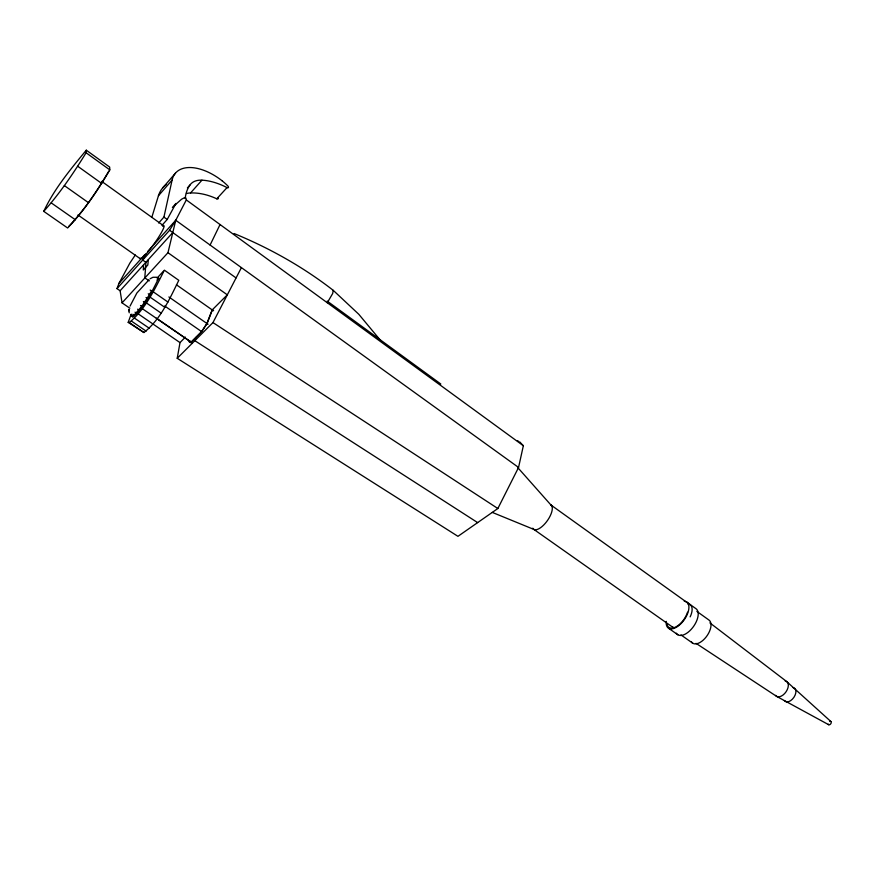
<?xml version="1.0" encoding="UTF-8"?>
<svg xmlns="http://www.w3.org/2000/svg" width="875" height="875" viewBox="0 0 875 875"><rect width="100%" height="100%" fill="white"/><g stroke="black" fill="none" stroke-linecap="round" stroke-linejoin="round"><path stroke-width="1.31" d="M128.888 309.881L128.909 309.302L129.194 312.812M157.445 277.484L158.747 278.184C151.758 291.791 145.119 306.797 133.055 316.772L132.289 316.673L132.344 315.438M128.833 310.909L128.866 310.297M143.555 264.994L143.303 269.97L147.809 265.016L148.334 259.7M128.198 322.361L129.259 322.536C145.677 308.973 154.973 288.794 164.38 270.178L178.795 280.328C169.63 298.878 160.584 319.364 143.938 332.533L128.198 322.361L131.184 314.169M43.75 211.356C59.828 193.375 73.456 173.272 86.1 152.764L86.286 150.183L109.659 167.07L109.812 169.881C97.672 190.498 84.197 210.656 67.627 227.992L43.75 211.356C54.13 189.022 70.58 169.225 86.286 150.183M234.084 233.527C269.412 248.019 303.034 266.875 333.222 290.325L332.686 293.497L327.283 302.75M519.673 441.842L523.348 445.736L518.558 467.458L497.853 508.517L457.953 536.331L177.22 358.291L180.009 342.606L185.391 337.105M158.67 223.005L163.92 217.109L172.102 180.064A44.866 25.211 41.6 0 1 221.955 180.666M129.861 308.208L122.052 302.859L167.967 252.7L175.744 220.27L186.32 199.938L185.927 198.002L184.341 197.772L181.617 199.194L174.792 205.209M151.802 217.405L158.43 195.77A44.395 30.33 43.2 0 1 166.152 184.658M122.052 302.859L120.116 290.762L116.987 288.608L118.934 283.434L129.861 263.102L135.308 254.986M190.575 341.72L189.438 340.998L191.1 342.103L201.6 331.592L206.905 323.466L212.155 309.87L176.433 284.791M196.142 337.334L194.841 340.692L477.641 522.605M210.098 245.044L220.052 224.536M241.412 267.63L212.964 322.58L177.22 358.291M150.172 290.052L151.495 290.752L149.559 294.514L141.706 306.414L133.984 315.273L132.453 316.323L130.637 315.208M130.036 306.119L136.861 293.016L148.925 279.88M146.103 253.662L142.712 260.083L145.95 262.358L144.802 277.823L149.22 280.908M161.952 225.356L167.202 219.472L175.941 203.448L172.386 207.441M108.795 171.205C97.234 190.827 84.416 210.022 68.644 226.516M116.987 288.608L169.575 230.278L175.744 220.27L518.558 467.458M162.838 187.709L175.492 173.152M158.43 195.77L172.102 180.064M187.392 187.917L189.973 185.008A32.484 18.244 41.8 0 1 201.95 180.173A59.358 33.709 42.2 0 1 227.03 187.6A1.706 0.941 42 0 0 228.408 187.491A1.706 0.941 42 0 0 227.806 185.916A34.42 19.239 41.7 0 0 221.944 180.688M186.452 193.517A32.145 21.952 43.4 0 1 190.542 192.959L201.95 180.184M118.934 283.434L144.878 254.581M147.58 251.584L175.744 220.27M172.791 232.575L120.116 290.762M190.542 192.97A58.658 40.469 43.9 0 1 216.781 198.811L227.03 187.6M157.084 278.075L163.472 271.162M156.964 280.109L158.747 278.184M150.106 278.742L152.939 277.288L156.734 277.244M492.319 512.411L533.87 529.419L673.936 628.075A14.219 7.328 -54.7 0 1 672.591 626.675M517.3 440.672L518.481 441.252M148.247 293.781L150.183 294.93M828.68 724.708L776.584 696.347L696.052 643.355M146.027 297.5L147.941 298.703M190.159 342.256L189.022 341.523L190.772 342.705L201.567 331.909L207.189 323.302L212.439 309.684L227.325 294.842L167.967 252.7M192.248 342.836L156.319 318.161M206.905 323.466L208.053 324.22M212.964 322.58L497.853 508.517M151.495 290.752L152.119 291.167M213.577 310.439L212.089 310.045L213.227 310.789M143.369 301.525L145.239 302.794M131.403 321.081L146.114 331.122M129.259 322.536L143.938 332.533M134.444 318.106L149.209 328.202M138.173 313.841L180.009 342.606M142.253 308.634L189.689 341.173M146.366 302.925L161.12 313.119M164.631 305.955L201.6 331.592M150.15 297.183L164.883 307.388M168.886 296.964L207.167 323.652M153.311 291.878L167.989 302.094M51.253 202.902L75.381 219.8M142.319 306.852L140.492 305.517M680.947 634.911L692.836 643.267M668.544 628.228L677.852 634.769M77.963 214.966L140.459 258.869M64.323 185.577L88.495 202.694M101.719 181.398L163.723 225.848M169.575 230.278L236.02 277.9M686.405 601.847L695.647 608.464A15.892 8.258 -54.7 0 1 692.705 627.583A15.892 8.258 -54.7 0 1 676.342 633.194M689.872 604.538L550.692 504.831A14.908 6.136 -54.6 0 1 546.547 521.763A14.908 6.136 -54.6 0 1 532.788 528.183M77.733 166.272L101.752 183.477M696.861 611.384L708.673 619.839A14.153 7.503 -54.7 0 1 706.169 636.945A14.153 7.503 -54.7 0 1 691.458 641.845M139.42 310.548L137.638 309.17M163.92 217.109L167.202 219.472M86.1 152.764L109.812 169.881M327.184 301.087L440.825 384.027M186.32 199.938L523.348 445.736M136.763 313.589L135.034 312.167M134.586 315.722L132.891 314.267M133.055 316.772L131.381 315.306M132.289 316.673L131.195 314.508M709.887 622.891L786.57 681.472L830.834 721.481M333.222 290.325L358.772 314.256L380.428 340.309M518.011 467.863L551.819 506.002M687.958 603.991A14.219 7.328 -54.7 0 1 690.145 616.875M218.334 197.728A1.695 1.137 43.7 0 1 216.781 198.811M185.183 198.494A74.069 41.792 42.8 0 1 189.973 185.008M162.641 226.264A20.213 2.472 -54.5 0 1 154.613 243.119A20.213 2.472 -54.5 0 1 140.241 258.059M829.784 721.514A1.936 1.214 -54.8 0 1 831.25 722.269A1.936 1.214 -54.8 0 1 829.981 724.544A1.936 1.214 -54.8 0 1 828.297 724.172M793.089 687.63A8.083 4.823 -54.8 0 1 793.942 697.277A8.083 4.823 -54.8 0 1 784.394 700.569M785.225 681.023A8.958 5.294 -54.8 0 1 786.122 691.688A8.958 5.294 -54.8 0 1 775.589 695.373M687.542 612.205A15.083 7.733 -54.7 0 1 676.255 626.708A15.083 7.733 -54.7 0 1 666.881 623.82M684.272 601.245A15.936 8.17 -54.7 0 1 687.717 613.255A15.936 8.17 -54.7 0 1 674.242 628.294A15.936 8.17 -54.7 0 1 666.258 621.359"/></g></svg>
